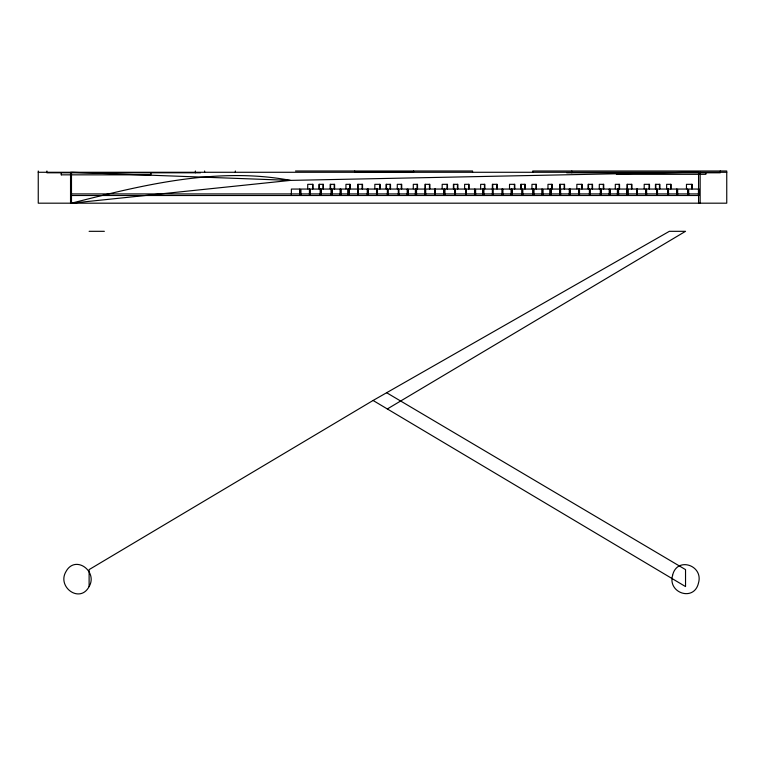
<?xml version="1.0" encoding="UTF-8"?>
<svg xmlns="http://www.w3.org/2000/svg" width="765" height="765" viewBox="0 0 765 765"><rect width="100%" height="100%" fill="white"/><g stroke="black" fill="none" stroke-linecap="round" stroke-linejoin="round"><path stroke-width="1.15" d="M307.721 188.802L307.721 184.327L313.019 184.327L313.019 188.802M312.598 188.802L312.608 184.327M318.957 188.802L318.967 184.327L323.404 184.327L323.404 188.802M322.993 188.802L322.993 184.327M330.155 188.802L330.164 184.327L334.611 184.327L334.611 188.802M334.19 188.802L334.2 184.327M345.943 188.802L345.952 184.327L350.179 184.327L350.179 188.802M349.758 188.802L349.758 184.327M357.666 188.802L357.676 184.327L362.543 184.327L362.543 188.802M362.122 188.802L362.132 184.327M374.831 188.802L374.84 184.327L380.128 184.327L380.128 188.802M379.717 188.802L379.717 184.327M386.067 188.802L386.076 184.327L390.523 184.327L390.523 188.802M390.102 188.802L390.112 184.327M397.274 188.802L397.284 184.327L401.721 184.327L401.721 188.802M401.309 188.802L401.319 184.327M413.291 188.802L413.301 184.327L417.518 184.327L417.518 188.802M417.097 188.802L417.107 184.327M425.005 188.802L425.015 184.327L429.882 184.327L429.882 188.802M429.461 188.802L429.471 184.327M442.17 188.802L442.18 184.327L447.477 184.327L447.477 188.802M447.056 188.802L447.066 184.327M453.406 188.802L453.416 184.327L457.862 184.327L457.862 188.802M457.441 188.802L457.451 184.327M464.613 188.802L464.623 184.327L469.06 184.327L469.06 188.802M468.649 188.802L468.658 184.327M480.63 188.802L480.64 184.327L484.857 184.327L484.857 188.802M484.436 188.802L484.446 184.327M492.344 188.802L492.354 184.327L497.221 184.327L497.221 188.802M496.801 188.802L496.81 184.327M509.509 188.802L509.519 184.327L514.816 184.327L514.816 188.802M514.396 188.802L514.405 184.327M520.755 188.802L520.755 184.327L525.201 184.327L525.201 188.802M524.78 188.802L524.79 184.327M531.952 188.802L531.962 184.327L536.408 184.327L536.408 188.802M535.988 188.802L535.997 184.327M547.97 188.802L547.979 184.327L552.206 184.327L552.206 188.802M551.775 188.802L551.785 184.327M559.674 195.505L559.693 184.327L564.57 184.327L564.57 188.802M564.149 188.802L564.159 184.327M576.858 188.802L576.858 184.327L582.155 184.327L582.155 188.802M581.735 188.802L581.744 184.327M588.094 188.802L588.103 184.327L592.54 184.327L592.54 188.802M592.129 188.802L592.129 184.327M599.301 188.802L599.301 184.327L603.748 184.327L603.748 188.802M603.327 188.802L603.336 184.327M615.309 188.802L615.318 184.327L619.545 184.327L619.545 188.802M619.124 188.802L619.124 184.327M631.488 188.802L631.498 184.327M644.197 188.802L644.207 184.327L649.495 184.327L649.495 188.802M649.083 188.802L649.083 184.327M655.433 188.802L655.442 184.327L659.889 184.327L659.889 188.802M659.468 188.802L659.478 184.327M666.64 188.802L666.65 184.327L671.087 184.327L671.087 188.802M670.676 188.802L670.676 184.327M686.463 188.802L686.473 184.327L692.191 184.327L692.191 188.802M691.77 188.802L691.78 184.327M89.113 586.573C98.159 571.302 75.104 554.348 65.905 571.732C56.859 587.013 79.923 603.958 89.113 586.573L89.113 569.609L373.081 400.468L669.365 231.317L685.536 231.317L387.329 408.95M71.489 203.184L290.528 180.387L71.489 172.278L71.489 203.184C142.328 185.063 217.365 166.579 290.528 180.387L698.56 172.106L698.56 189.137M295.51 170.997L472.56 170.997L472.56 172.278M38.25 172.278L726.75 172.278M200.487 172.794L46.914 172.794L46.914 170.997M566.693 172.794L720.257 172.794L720.257 170.997M61.2 174.841L150.734 174.841L150.734 172.794M358.125 189.06L348.563 189.06L348.563 195.505M398.536 189.06L388.123 189.06L388.123 195.505M425.464 189.06L415.902 189.06L415.902 195.505M465.875 189.06L455.462 189.06L455.462 195.505M492.803 189.06L483.241 189.06L483.241 195.505M71.489 193.918L698.56 193.918L698.56 203.184M71.489 195.505L699.105 195.505L699.105 189.06L688.682 189.06L688.682 195.505M89.113 231.317L104.356 231.317M386.641 392.732L685.536 569.609L685.536 586.573L373.081 400.468M705.913 172.794L705.894 174.324L616.437 174.324L616.437 172.794M700.157 172.278L700.157 203.184M698.455 189.06L698.455 195.505M687.84 195.505L687.84 189.06L677.647 189.06L677.647 195.505M687.62 189.06L687.62 195.505M677.216 195.505L677.216 189.06L668.294 189.06L668.294 195.505M676.576 189.06L676.576 195.505M668.514 189.06L668.514 195.505M667.902 195.505L667.902 189.06L657.489 189.06L657.489 195.505M667.682 189.06L667.682 195.505M656.953 195.505L656.953 189.06L646.607 189.06L646.607 195.505M656.733 189.06L656.733 195.505M655.854 184.327L655.854 188.802M646.138 195.505L646.138 189.06L627.711 189.06L627.711 195.505M645.909 189.06L645.909 195.505M637.417 189.06L637.417 195.505M637.283 189.06L637.283 195.505M636.633 189.06L636.633 195.505M631.909 188.802L631.909 184.327L627.032 184.327L627.013 195.505L627.051 189.06M627.931 189.06L627.931 195.505M627.443 184.327L627.443 188.802M627.491 195.505L627.491 189.06L617.929 189.06L617.929 195.505M627.262 189.06L627.262 195.505M618.56 189.06L618.56 195.505M618.149 189.06L618.149 195.505M617.632 195.505L617.632 189.06L610.288 189.06L610.288 195.505M617.412 189.06L617.412 195.505M609.877 195.505L609.877 189.06L600.946 189.06L600.946 195.505M609.227 189.06L609.227 195.505M601.175 189.06L601.175 195.505M600.563 195.505L600.563 189.06L590.15 189.06L590.15 195.505M600.334 189.06L600.334 195.505M589.614 195.505L589.614 189.06L579.268 189.06L579.268 195.505M589.394 189.06L589.394 195.505M588.515 184.327L588.515 188.802M579.488 189.06L579.488 195.505M578.789 195.505L578.789 189.06L560.372 189.06L560.372 195.505M578.569 189.06L578.569 195.505M571.809 170.997L571.809 172.794M570.078 189.06L570.078 195.505M569.944 189.06L569.944 195.505M569.284 189.06L569.284 195.505M560.592 189.06L560.592 195.505M560.152 195.505L560.152 189.06L550.58 189.06L550.58 195.505M560.104 184.327L560.104 188.802M559.923 189.06L559.923 195.505M559.712 189.06L559.712 195.505M551.221 189.06L551.221 195.505M550.8 189.06L550.8 195.505M550.293 195.505L550.293 189.06L542.949 189.06L542.949 195.505M550.064 189.06L550.064 195.505M542.528 195.505L542.528 189.06L533.607 189.06L533.607 195.505M541.888 189.06L541.888 195.505M533.827 189.06L533.827 195.505M533.224 195.505L533.224 189.06L522.801 189.06L522.801 195.505M532.995 189.06L532.995 195.505M532.746 172.278L532.746 170.997L726.75 170.997L726.75 203.184L38.25 203.184L38.25 170.997M522.275 195.505L522.275 189.06L511.928 189.06L511.928 195.505M522.046 189.06L522.055 195.505M521.166 184.327L521.166 188.802M512.148 189.06L512.148 195.505M511.45 195.505L511.45 189.06L493.033 189.06L493.033 195.505M511.23 189.06L511.23 195.505M502.739 189.06L502.739 195.505M502.595 189.06L502.595 195.505M501.945 189.06L501.945 195.505M492.765 184.327L492.765 188.802M492.584 189.06L492.584 195.505M492.373 189.06L492.373 195.505M483.882 189.06L483.882 195.505M483.461 189.06L483.461 195.505M482.945 195.505L482.945 189.06L475.61 189.06L475.61 195.505M482.725 189.06L482.725 195.505M475.189 195.505L475.189 189.06L466.268 189.06L466.268 195.505M474.549 189.06L474.549 195.505M465.656 189.06L465.656 195.505M454.926 195.505L454.926 189.06L444.58 189.06L444.58 195.505M454.716 189.06L454.706 195.505M453.827 184.327L453.827 188.802M444.809 189.06L444.809 195.505M444.111 195.505L444.111 189.06L425.684 189.06L425.684 195.505M443.891 189.06L443.891 195.505M435.39 189.06L435.39 195.505M435.256 189.06L435.256 195.505M434.606 189.06L434.606 195.505M425.426 184.327L425.426 188.802M425.244 189.06L425.244 195.505M425.024 189.06L425.024 195.505M416.533 189.06L416.533 195.505M416.122 189.06L416.122 195.505M415.605 195.505L415.605 189.06L408.271 189.06L408.271 195.505M415.385 189.06L415.385 195.505M413.597 170.997L413.597 172.029L354.731 172.029L354.731 170.997M407.85 195.505L407.85 189.06L398.928 189.06L398.928 195.505M407.209 189.06L407.209 195.505M398.316 189.06L398.316 195.505M387.587 195.505L387.587 189.06L377.241 189.06L377.241 195.505M387.367 189.06L387.367 195.505M386.488 184.327L386.488 188.802M377.461 189.06L377.461 195.505M376.772 195.505L376.772 189.06L358.345 189.06L358.345 195.505M376.543 189.06L376.543 195.505M368.051 189.06L368.051 195.505M367.917 189.06L367.917 195.505M367.267 189.06L367.267 195.505M358.087 184.327L358.087 188.802M357.896 189.06L357.896 195.505M357.685 189.06L357.685 195.505M349.194 189.06L349.194 195.505M348.783 189.06L348.783 195.505M348.266 195.505L348.266 189.06L340.932 189.06L340.932 195.505M348.046 189.06L348.046 195.505M340.741 195.505L340.741 189.06L331.809 189.06L331.809 195.505M340.09 189.06L340.09 195.505M332.039 189.06L332.039 195.505M331.427 195.505L331.427 189.06L321.013 189.06L321.013 195.505M331.197 189.06L331.197 195.505M330.576 184.327L330.576 188.802M321.233 189.06L321.233 195.505M320.478 195.505L320.478 189.06L310.131 189.06L310.131 195.505M320.258 189.06L320.258 195.505M319.378 184.327L319.378 188.802M309.653 195.505L309.653 189.06L300.941 189.06L300.941 195.505M309.433 189.06L309.433 195.505M300.09 195.505L300.09 189.06L291.379 189.06L291.379 195.505M299.87 189.06L299.87 195.505M235.333 170.997L235.333 172.278M204.618 170.997L204.618 172.278M195.362 170.997L195.362 172.794M150.657 172.794L150.657 174.841M70.533 172.278L70.533 203.184M61.257 172.794L61.276 174.841M672.598 575.309C667.357 593.009 694.18 602.103 698.483 582.997C703.714 565.297 676.901 556.203 672.598 575.309"/></g></svg>
